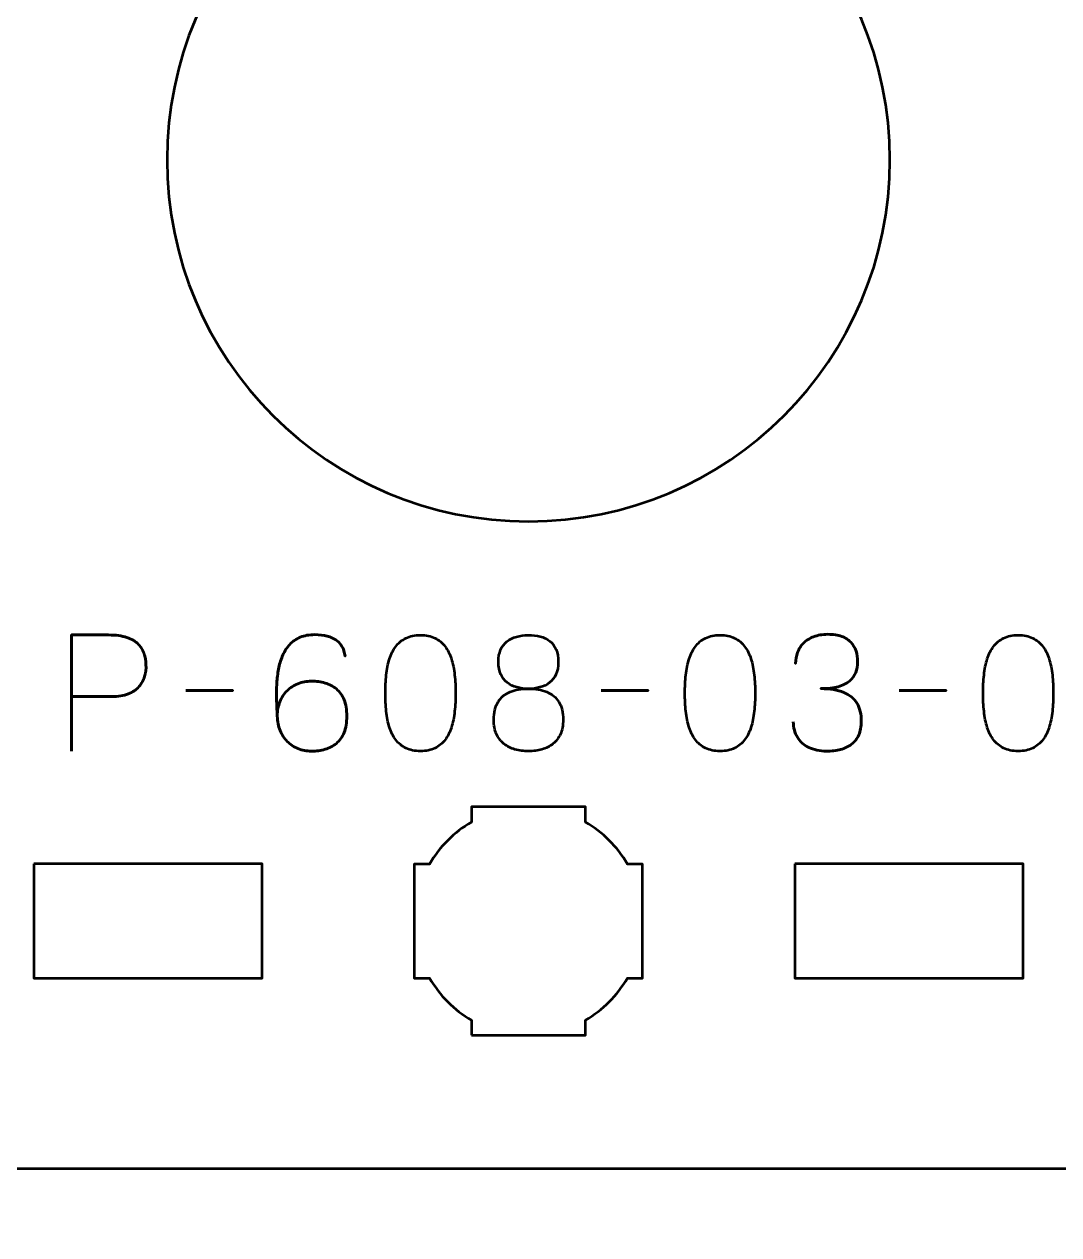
# Model space of a CAD drawing. Header units: centimetres. Extents: x -21 to 0, y -29.7 to 0.
# Drawn here: x -18.825 to -16.106, y -22.774 to -19.593 of the extents above; entities that cross this region are included whole.
import ezdxf

# ---------------------------------------------------------------- set-up
doc = ezdxf.new("R2010")
doc.units = ezdxf.units.CM
doc.header["$MEASUREMENT"] = 0
doc.layers.add('Layer 1', color=7, linetype='Continuous')

msp = doc.modelspace()

# ---------------------------------------------------------------- linework, layer by layer
at = {"layer": 'Layer 1', "color": 1, "lineweight": 53}
msp.add_open_spline([(-21.00003, -29.19995), (-21.00003, -29.19995), (-21.00003, -1.69992), (-21.00003, -1.69992), (-21.00003, -1.69992), (-21.00003, -1.61709), (-20.93286, -1.54992), (-20.85003, -1.54992), (-20.85003, -1.54992), (-20.7672, -1.54992), (-20.70003, -1.48275), (-20.70003, -1.39992), (-20.70003, -1.39992), (-20.70003, -1.31709), (-20.7672, -1.24992), (-20.85003, -1.24992), (-20.85003, -1.24992), (-20.93286, -1.24992), (-21.00003, -1.18275), (-21.00003, -1.09992), (-21.00003, -1.09992), (-21.00003, -1.09992), (-21.00003, -0.49992), (-21.00003, -0.49992), (-21.00003, -0.49992), (-21.00003, -0.22295), (-20.77694, 0.00004), (-20.49994, 0.00004), (-20.49994, 0.00004), (-20.49994, 0.00004), (-0.50008, 0.00004), (-0.50008, 0.00004), (-0.50008, 0.00004), (-0.22294, 0.00004), (0.00002, -0.22295), (0.00002, -0.49992), (0.00002, -0.49992), (0.00002, -0.49992), (0.00002, -29.19995), (0.00002, -29.19995), (0.00002, -29.19995), (0.00002, -29.47695), (-0.22294, -29.70004), (-0.50008, -29.70004), (-0.50008, -29.70004), (-0.50008, -29.70004), (-20.49994, -29.70004), (-20.49994, -29.70004), (-20.49994, -29.70004), (-20.77694, -29.70004), (-21.00003, -29.47695), (-21.00003, -29.19995)], degree=3, knots=[0, 0, 0, 0, 0.0769231, 0.0769231, 0.0769231, 0.0769231, 0.1538462, 0.1538462, 0.1538462, 0.1538462, 0.2307692, 0.2307692, 0.2307692, 0.2307692, 0.3076923, 0.3076923, 0.3076923, 0.3076923, 0.3846154, 0.3846154, 0.3846154, 0.3846154, 0.4615385, 0.4615385, 0.4615385, 0.4615385, 0.5384615, 0.5384615, 0.5384615, 0.5384615, 0.6153846, 0.6153846, 0.6153846, 0.6153846, 0.6923077, 0.6923077, 0.6923077, 0.6923077, 0.7692308, 0.7692308, 0.7692308, 0.7692308, 0.8461538, 0.8461538, 0.8461538, 0.8461538, 0.9230769, 0.9230769, 0.9230769, 0.9230769, 1, 1, 1, 1], dxfattribs=at)
at = {"layer": 'Layer 1', "color": 3, "lineweight": 53}
msp.add_open_spline([(-19.64993, -17.29997), (-19.64993, -17.29997), (-15.35006, -17.29997), (-15.35006, -17.29997), (-15.35006, -17.29997), (-15.07292, -17.29997), (-14.84996, -17.52306), (-14.84996, -17.80006), (-14.84996, -17.80006), (-14.84996, -17.80006), (-14.84996, -22.09993), (-14.84996, -22.09993), (-14.84996, -22.09993), (-14.84996, -22.37707), (-15.07292, -22.60003), (-15.35006, -22.60003), (-15.35006, -22.60003), (-15.35006, -22.60003), (-19.64993, -22.60003), (-19.64993, -22.60003), (-19.64993, -22.60003), (-19.92693, -22.60003), (-20.15002, -22.37707), (-20.15002, -22.09993), (-20.15002, -22.09993), (-20.15002, -22.09993), (-20.15002, -17.80006), (-20.15002, -17.80006), (-20.15002, -17.80006), (-20.15002, -17.52306), (-19.92693, -17.29997), (-19.64993, -17.29997)], degree=3, knots=[0, 0, 0, 0, 0.125, 0.125, 0.125, 0.125, 0.25, 0.25, 0.25, 0.25, 0.375, 0.375, 0.375, 0.375, 0.5, 0.5, 0.5, 0.5, 0.625, 0.625, 0.625, 0.625, 0.75, 0.75, 0.75, 0.75, 0.875, 0.875, 0.875, 0.875, 1, 1, 1, 1], dxfattribs=at)
at = {"layer": 'Layer 1', "color": 250, "lineweight": 53}
msp.add_open_spline([(-17.49999, -19), (-16.9754, -19), (-16.54999, -19.42541), (-16.54999, -19.95), (-16.54999, -19.95), (-16.54999, -20.47459), (-16.9754, -20.9), (-17.49999, -20.9), (-17.49999, -20.9), (-18.02458, -20.9), (-18.44999, -20.47459), (-18.44999, -19.95), (-18.44999, -19.95), (-18.44999, -19.42541), (-18.02458, -19), (-17.49999, -19)], degree=3, knots=[0, 0, 0, 0, 0.25, 0.25, 0.25, 0.25, 0.5, 0.5, 0.5, 0.5, 0.75, 0.75, 0.75, 0.75, 1, 1, 1, 1], dxfattribs=at)
at = {"layer": 'Layer 1', "color": 5, "lineweight": 53}
for points, knots in [([(-18.7008, -21.50342), (-18.7008, -21.50342), (-18.7008, -21.1982), (-18.7008, -21.1982), (-18.7008, -21.1982), (-18.7008, -21.1982), (-18.60343, -21.1982), (-18.60343, -21.1982), (-18.60343, -21.1982), (-18.58396, -21.19827), (-18.56795, -21.20046), (-18.55532, -21.20469), (-18.55532, -21.20469), (-18.54276, -21.20885), (-18.53288, -21.21464), (-18.52575, -21.22198), (-18.52575, -21.22198), (-18.51863, -21.22924), (-18.51355, -21.23757), (-18.51044, -21.24695), (-18.51044, -21.24695), (-18.50741, -21.25634), (-18.50565, -21.26614), (-18.50522, -21.27652), (-18.50522, -21.27652), (-18.50473, -21.28689), (-18.50593, -21.29705), (-18.50875, -21.30692), (-18.50875, -21.30692), (-18.51164, -21.3168), (-18.51651, -21.32576), (-18.5235, -21.33381), (-18.5235, -21.33381), (-18.53041, -21.34185), (-18.53979, -21.34827), (-18.55158, -21.353), (-18.55158, -21.353), (-18.56336, -21.35779), (-18.57796, -21.36019), (-18.59539, -21.36033), (-18.59539, -21.36033), (-18.59539, -21.36033), (-18.7008, -21.36033), (-18.7008, -21.36033), (-18.7008, -21.36033), (-18.7008, -21.36033), (-18.59539, -21.36033), (-18.59539, -21.36033), (-18.59539, -21.36033), (-18.57832, -21.36019), (-18.56385, -21.35779), (-18.55214, -21.353), (-18.55214, -21.353), (-18.54036, -21.34827), (-18.53097, -21.34185), (-18.52392, -21.33381), (-18.52392, -21.33381), (-18.51693, -21.32576), (-18.51192, -21.3168), (-18.50896, -21.30692), (-18.50896, -21.30692), (-18.506, -21.29705), (-18.50473, -21.28689), (-18.50522, -21.27652), (-18.50522, -21.27652), (-18.50565, -21.26614), (-18.50741, -21.25634), (-18.51058, -21.24695), (-18.51058, -21.24695), (-18.51369, -21.23757), (-18.51891, -21.22924), (-18.52604, -21.22198), (-18.52604, -21.22198), (-18.53323, -21.21464), (-18.54311, -21.20885), (-18.55567, -21.20469), (-18.55567, -21.20469), (-18.5683, -21.20046), (-18.58417, -21.19827), (-18.60343, -21.1982), (-18.60343, -21.1982), (-18.60343, -21.1982), (-18.7008, -21.1982), (-18.7008, -21.1982), (-18.7008, -21.1982), (-18.7008, -21.1982), (-18.7008, -21.50342), (-18.7008, -21.50342)], [0, 0, 0, 0, 0.0454545, 0.0454545, 0.0454545, 0.0454545, 0.0909091, 0.0909091, 0.0909091, 0.0909091, 0.1363636, 0.1363636, 0.1363636, 0.1363636, 0.1818182, 0.1818182, 0.1818182, 0.1818182, 0.2272727, 0.2272727, 0.2272727, 0.2272727, 0.2727273, 0.2727273, 0.2727273, 0.2727273, 0.3181818, 0.3181818, 0.3181818, 0.3181818, 0.3636364, 0.3636364, 0.3636364, 0.3636364, 0.4090909, 0.4090909, 0.4090909, 0.4090909, 0.4545455, 0.4545455, 0.4545455, 0.4545455, 0.5, 0.5, 0.5, 0.5, 0.5454545, 0.5454545, 0.5454545, 0.5454545, 0.5909091, 0.5909091, 0.5909091, 0.5909091, 0.6363636, 0.6363636, 0.6363636, 0.6363636, 0.6818182, 0.6818182, 0.6818182, 0.6818182, 0.7272727, 0.7272727, 0.7272727, 0.7272727, 0.7727273, 0.7727273, 0.7727273, 0.7727273, 0.8181818, 0.8181818, 0.8181818, 0.8181818, 0.8636364, 0.8636364, 0.8636364, 0.8636364, 0.9090909, 0.9090909, 0.9090909, 0.9090909, 0.9545455, 0.9545455, 0.9545455, 0.9545455, 1, 1, 1, 1]), ([(-18.16021, -21.41156), (-18.16014, -21.39773), (-18.15789, -21.38524), (-18.15337, -21.37395), (-18.15337, -21.37395), (-18.14893, -21.36273), (-18.14265, -21.35307), (-18.13453, -21.34495), (-18.13453, -21.34495), (-18.12649, -21.33691), (-18.11696, -21.3307), (-18.1061, -21.32633), (-18.1061, -21.32633), (-18.09523, -21.32195), (-18.08331, -21.31977), (-18.07047, -21.31969), (-18.07047, -21.31969), (-18.05756, -21.31962), (-18.04549, -21.32125), (-18.03427, -21.32449), (-18.03427, -21.32449), (-18.02305, -21.32767), (-18.01325, -21.33289), (-18.00471, -21.34009), (-18.00471, -21.34009), (-17.99617, -21.34721), (-17.98947, -21.35667), (-17.98467, -21.36845), (-17.98467, -21.36845), (-17.97988, -21.38023), (-17.97741, -21.39455), (-17.97734, -21.41156), (-17.97734, -21.41156), (-17.97741, -21.42856), (-17.97988, -21.44288), (-17.98467, -21.45467), (-17.98467, -21.45467), (-17.98947, -21.46645), (-17.99617, -21.4759), (-18.00471, -21.48303), (-18.00471, -21.48303), (-18.01325, -21.49023), (-18.02305, -21.49545), (-18.03427, -21.49862), (-18.03427, -21.49862), (-18.04549, -21.50187), (-18.05756, -21.50349), (-18.07047, -21.50342), (-18.07047, -21.50342), (-18.08331, -21.50335), (-18.09509, -21.50116), (-18.10589, -21.49679), (-18.10589, -21.49679), (-18.11661, -21.49241), (-18.12592, -21.4862), (-18.1339, -21.47809), (-18.1339, -21.47809), (-18.14187, -21.47005), (-18.14815, -21.46038), (-18.15266, -21.44909), (-18.15266, -21.44909), (-18.15725, -21.43787), (-18.15972, -21.42539), (-18.16021, -21.41156), (-18.16021, -21.41156), (-18.1605, -21.40457), (-18.16085, -21.39625), (-18.16134, -21.38658), (-18.16134, -21.38658), (-18.16184, -21.37684), (-18.16212, -21.36626), (-18.16219, -21.3549), (-18.16219, -21.3549), (-18.16226, -21.34347), (-18.16191, -21.33169), (-18.16099, -21.31962), (-18.16099, -21.31962), (-18.16014, -21.30749), (-18.15845, -21.29556), (-18.15598, -21.28378), (-18.15598, -21.28378), (-18.15351, -21.27207), (-18.14998, -21.26099), (-18.14533, -21.25062), (-18.14533, -21.25062), (-18.14067, -21.24025), (-18.13467, -21.23108), (-18.12726, -21.2231), (-18.12726, -21.2231), (-18.11979, -21.21513), (-18.11068, -21.20885), (-18.09989, -21.20427), (-18.09989, -21.20427), (-18.08909, -21.19975), (-18.07632, -21.19742), (-18.06158, -21.19735), (-18.06158, -21.19735), (-18.04874, -21.19742), (-18.03787, -21.19869), (-18.02884, -21.20116), (-18.02884, -21.20116), (-18.01981, -21.20363), (-18.0124, -21.20695), (-18.00647, -21.21104), (-18.00647, -21.21104), (-18.00062, -21.2152), (-17.99596, -21.21972), (-17.99258, -21.22473), (-17.99258, -21.22473), (-17.98919, -21.22967), (-17.98665, -21.23468), (-17.9851, -21.23969), (-17.9851, -21.23969), (-17.98347, -21.24469), (-17.98242, -21.24935), (-17.98199, -21.25366), (-17.98199, -21.25366), (-17.98242, -21.24935), (-17.98347, -21.24469), (-17.9851, -21.23969), (-17.9851, -21.23969), (-17.98665, -21.23468), (-17.98919, -21.22967), (-17.99258, -21.22473), (-17.99258, -21.22473), (-17.99596, -21.21972), (-18.00062, -21.2152), (-18.00647, -21.21104), (-18.00647, -21.21104), (-18.0124, -21.20695), (-18.01981, -21.20363), (-18.02884, -21.20116), (-18.02884, -21.20116), (-18.03787, -21.19869), (-18.04874, -21.19742), (-18.06158, -21.19735), (-18.06158, -21.19735), (-18.07632, -21.19742), (-18.08909, -21.19975), (-18.09989, -21.20427), (-18.09989, -21.20427), (-18.11068, -21.20885), (-18.11979, -21.21513), (-18.12726, -21.2231), (-18.12726, -21.2231), (-18.13467, -21.23108), (-18.14067, -21.24025), (-18.14533, -21.25062), (-18.14533, -21.25062), (-18.14998, -21.26099), (-18.15351, -21.27207), (-18.15598, -21.28378), (-18.15598, -21.28378), (-18.15845, -21.29556), (-18.16014, -21.30749), (-18.16099, -21.31962), (-18.16099, -21.31962), (-18.16191, -21.33169), (-18.16226, -21.34347), (-18.16219, -21.3549), (-18.16219, -21.3549), (-18.16212, -21.36626), (-18.16184, -21.37684), (-18.16134, -21.38658), (-18.16134, -21.38658), (-18.16085, -21.39625), (-18.1605, -21.40457), (-18.16021, -21.41156), (-18.16021, -21.41156), (-18.15972, -21.42539), (-18.15725, -21.43787), (-18.15266, -21.44909), (-18.15266, -21.44909), (-18.14815, -21.46038), (-18.14187, -21.47005), (-18.1339, -21.47809), (-18.1339, -21.47809), (-18.12592, -21.4862), (-18.11661, -21.49241), (-18.10589, -21.49679), (-18.10589, -21.49679), (-18.09509, -21.50116), (-18.08331, -21.50335), (-18.07047, -21.50342), (-18.07047, -21.50342), (-18.05756, -21.50349), (-18.04549, -21.50187), (-18.03427, -21.49862), (-18.03427, -21.49862), (-18.02305, -21.49545), (-18.01325, -21.49023), (-18.00471, -21.48303), (-18.00471, -21.48303), (-17.99617, -21.4759), (-17.98947, -21.46645), (-17.98467, -21.45467), (-17.98467, -21.45467), (-17.97988, -21.44288), (-17.97741, -21.42856), (-17.97734, -21.41156), (-17.97734, -21.41156), (-17.97741, -21.39455), (-17.97988, -21.38023), (-17.98467, -21.36845), (-17.98467, -21.36845), (-17.98947, -21.35667), (-17.99617, -21.34721), (-18.00471, -21.34009), (-18.00471, -21.34009), (-18.01325, -21.33289), (-18.02305, -21.32767), (-18.03427, -21.32449), (-18.03427, -21.32449), (-18.04549, -21.32125), (-18.05756, -21.31962), (-18.07047, -21.31969), (-18.07047, -21.31969), (-18.08331, -21.31977), (-18.09523, -21.32195), (-18.1061, -21.32633), (-18.1061, -21.32633), (-18.11696, -21.3307), (-18.12649, -21.33691), (-18.13453, -21.34495), (-18.13453, -21.34495), (-18.14265, -21.35307), (-18.14893, -21.36273), (-18.15337, -21.37395), (-18.15337, -21.37395), (-18.15789, -21.38524), (-18.16014, -21.39773), (-18.16021, -21.41156)], [0, 0, 0, 0, 0.0172414, 0.0172414, 0.0172414, 0.0172414, 0.0344828, 0.0344828, 0.0344828, 0.0344828, 0.0517241, 0.0517241, 0.0517241, 0.0517241, 0.0689655, 0.0689655, 0.0689655, 0.0689655, 0.0862069, 0.0862069, 0.0862069, 0.0862069, 0.1034483, 0.1034483, 0.1034483, 0.1034483, 0.1206897, 0.1206897, 0.1206897, 0.1206897, 0.137931, 0.137931, 0.137931, 0.137931, 0.1551724, 0.1551724, 0.1551724, 0.1551724, 0.1724138, 0.1724138, 0.1724138, 0.1724138, 0.1896552, 0.1896552, 0.1896552, 0.1896552, 0.2068966, 0.2068966, 0.2068966, 0.2068966, 0.2241379, 0.2241379, 0.2241379, 0.2241379, 0.2413793, 0.2413793, 0.2413793, 0.2413793, 0.2586207, 0.2586207, 0.2586207, 0.2586207, 0.2758621, 0.2758621, 0.2758621, 0.2758621, 0.2931034, 0.2931034, 0.2931034, 0.2931034, 0.3103448, 0.3103448, 0.3103448, 0.3103448, 0.3275862, 0.3275862, 0.3275862, 0.3275862, 0.3448276, 0.3448276, 0.3448276, 0.3448276, 0.362069, 0.362069, 0.362069, 0.362069, 0.3793103, 0.3793103, 0.3793103, 0.3793103, 0.3965517, 0.3965517, 0.3965517, 0.3965517, 0.4137931, 0.4137931, 0.4137931, 0.4137931, 0.4310345, 0.4310345, 0.4310345, 0.4310345, 0.4482759, 0.4482759, 0.4482759, 0.4482759, 0.4655172, 0.4655172, 0.4655172, 0.4655172, 0.4827586, 0.4827586, 0.4827586, 0.4827586, 0.5, 0.5, 0.5, 0.5, 0.5172414, 0.5172414, 0.5172414, 0.5172414, 0.5344828, 0.5344828, 0.5344828, 0.5344828, 0.5517241, 0.5517241, 0.5517241, 0.5517241, 0.5689655, 0.5689655, 0.5689655, 0.5689655, 0.5862069, 0.5862069, 0.5862069, 0.5862069, 0.6034483, 0.6034483, 0.6034483, 0.6034483, 0.6206897, 0.6206897, 0.6206897, 0.6206897, 0.637931, 0.637931, 0.637931, 0.637931, 0.6551724, 0.6551724, 0.6551724, 0.6551724, 0.6724138, 0.6724138, 0.6724138, 0.6724138, 0.6896552, 0.6896552, 0.6896552, 0.6896552, 0.7068966, 0.7068966, 0.7068966, 0.7068966, 0.7241379, 0.7241379, 0.7241379, 0.7241379, 0.7413793, 0.7413793, 0.7413793, 0.7413793, 0.7586207, 0.7586207, 0.7586207, 0.7586207, 0.7758621, 0.7758621, 0.7758621, 0.7758621, 0.7931034, 0.7931034, 0.7931034, 0.7931034, 0.8103448, 0.8103448, 0.8103448, 0.8103448, 0.8275862, 0.8275862, 0.8275862, 0.8275862, 0.8448276, 0.8448276, 0.8448276, 0.8448276, 0.862069, 0.862069, 0.862069, 0.862069, 0.8793103, 0.8793103, 0.8793103, 0.8793103, 0.8965517, 0.8965517, 0.8965517, 0.8965517, 0.9137931, 0.9137931, 0.9137931, 0.9137931, 0.9310345, 0.9310345, 0.9310345, 0.9310345, 0.9482759, 0.9482759, 0.9482759, 0.9482759, 0.9655172, 0.9655172, 0.9655172, 0.9655172, 0.9827586, 0.9827586, 0.9827586, 0.9827586, 1, 1, 1, 1]), ([(-17.78387, -21.50342), (-17.76906, -21.50335), (-17.75629, -21.50074), (-17.74563, -21.49566), (-17.74563, -21.49566), (-17.73505, -21.49058), (-17.72623, -21.48331), (-17.71918, -21.47407), (-17.71918, -21.47407), (-17.71219, -21.46476), (-17.70669, -21.45375), (-17.7026, -21.44105), (-17.7026, -21.44105), (-17.69857, -21.42835), (-17.69568, -21.41445), (-17.69406, -21.39921), (-17.69406, -21.39921), (-17.69236, -21.38397), (-17.69152, -21.36795), (-17.69159, -21.35102), (-17.69159, -21.35102), (-17.69152, -21.33416), (-17.69236, -21.31814), (-17.69406, -21.30297), (-17.69406, -21.30297), (-17.69568, -21.2878), (-17.69857, -21.27383), (-17.7026, -21.26113), (-17.7026, -21.26113), (-17.70669, -21.2485), (-17.71219, -21.2375), (-17.71918, -21.22811), (-17.71918, -21.22811), (-17.72623, -21.2188), (-17.73505, -21.21153), (-17.74563, -21.20645), (-17.74563, -21.20645), (-17.75629, -21.2013), (-17.76906, -21.19869), (-17.78387, -21.19862), (-17.78387, -21.19862), (-17.79869, -21.19869), (-17.81146, -21.2013), (-17.82212, -21.20645), (-17.82212, -21.20645), (-17.8327, -21.21153), (-17.84152, -21.2188), (-17.84857, -21.22811), (-17.84857, -21.22811), (-17.85556, -21.2375), (-17.86106, -21.2485), (-17.86515, -21.26113), (-17.86515, -21.26113), (-17.86918, -21.27383), (-17.87207, -21.2878), (-17.87369, -21.30297), (-17.87369, -21.30297), (-17.87538, -21.31814), (-17.87623, -21.33416), (-17.87616, -21.35102), (-17.87616, -21.35102), (-17.87623, -21.36795), (-17.87538, -21.38397), (-17.87369, -21.39921), (-17.87369, -21.39921), (-17.87207, -21.41445), (-17.86918, -21.42835), (-17.86515, -21.44105), (-17.86515, -21.44105), (-17.86106, -21.45375), (-17.85556, -21.46476), (-17.84857, -21.47407), (-17.84857, -21.47407), (-17.84152, -21.48331), (-17.8327, -21.49058), (-17.82212, -21.49566), (-17.82212, -21.49566), (-17.81146, -21.50074), (-17.79869, -21.50335), (-17.78387, -21.50342)], [0, 0, 0, 0, 0.05, 0.05, 0.05, 0.05, 0.1, 0.1, 0.1, 0.1, 0.15, 0.15, 0.15, 0.15, 0.2, 0.2, 0.2, 0.2, 0.25, 0.25, 0.25, 0.25, 0.3, 0.3, 0.3, 0.3, 0.35, 0.35, 0.35, 0.35, 0.4, 0.4, 0.4, 0.4, 0.45, 0.45, 0.45, 0.45, 0.5, 0.5, 0.5, 0.5, 0.55, 0.55, 0.55, 0.55, 0.6, 0.6, 0.6, 0.6, 0.65, 0.65, 0.65, 0.65, 0.7, 0.7, 0.7, 0.7, 0.75, 0.75, 0.75, 0.75, 0.8, 0.8, 0.8, 0.8, 0.85, 0.85, 0.85, 0.85, 0.9, 0.9, 0.9, 0.9, 0.95, 0.95, 0.95, 0.95, 1, 1, 1, 1]), ([(-17.78387, -21.50342), (-17.76906, -21.50335), (-17.75629, -21.50074), (-17.74563, -21.49566), (-17.74563, -21.49566), (-17.73505, -21.49058), (-17.72623, -21.48331), (-17.71918, -21.47407), (-17.71918, -21.47407), (-17.71219, -21.46476), (-17.70669, -21.45375), (-17.7026, -21.44105), (-17.7026, -21.44105), (-17.69857, -21.42835), (-17.69568, -21.41445), (-17.69406, -21.39921), (-17.69406, -21.39921), (-17.69236, -21.38397), (-17.69152, -21.36795), (-17.69159, -21.35102), (-17.69159, -21.35102), (-17.69152, -21.33416), (-17.69236, -21.31814), (-17.69406, -21.30297), (-17.69406, -21.30297), (-17.69568, -21.2878), (-17.69857, -21.27383), (-17.7026, -21.26113), (-17.7026, -21.26113), (-17.70669, -21.2485), (-17.71219, -21.2375), (-17.71918, -21.22811), (-17.71918, -21.22811), (-17.72623, -21.2188), (-17.73505, -21.21153), (-17.74563, -21.20645), (-17.74563, -21.20645), (-17.75629, -21.2013), (-17.76906, -21.19869), (-17.78387, -21.19862), (-17.78387, -21.19862), (-17.79869, -21.19869), (-17.81146, -21.2013), (-17.82212, -21.20645), (-17.82212, -21.20645), (-17.8327, -21.21153), (-17.84152, -21.2188), (-17.84857, -21.22811), (-17.84857, -21.22811), (-17.85556, -21.2375), (-17.86106, -21.2485), (-17.86515, -21.26113), (-17.86515, -21.26113), (-17.86918, -21.27383), (-17.87207, -21.2878), (-17.87369, -21.30297), (-17.87369, -21.30297), (-17.87538, -21.31814), (-17.87623, -21.33416), (-17.87616, -21.35102), (-17.87616, -21.35102), (-17.87623, -21.36795), (-17.87538, -21.38397), (-17.87369, -21.39921), (-17.87369, -21.39921), (-17.87207, -21.41445), (-17.86918, -21.42835), (-17.86515, -21.44105), (-17.86515, -21.44105), (-17.86106, -21.45375), (-17.85556, -21.46476), (-17.84857, -21.47407), (-17.84857, -21.47407), (-17.84152, -21.48331), (-17.8327, -21.49058), (-17.82212, -21.49566), (-17.82212, -21.49566), (-17.81146, -21.50074), (-17.79869, -21.50335), (-17.78387, -21.50342)], [0, 0, 0, 0, 0.05, 0.05, 0.05, 0.05, 0.1, 0.1, 0.1, 0.1, 0.15, 0.15, 0.15, 0.15, 0.2, 0.2, 0.2, 0.2, 0.25, 0.25, 0.25, 0.25, 0.3, 0.3, 0.3, 0.3, 0.35, 0.35, 0.35, 0.35, 0.4, 0.4, 0.4, 0.4, 0.45, 0.45, 0.45, 0.45, 0.5, 0.5, 0.5, 0.5, 0.55, 0.55, 0.55, 0.55, 0.6, 0.6, 0.6, 0.6, 0.65, 0.65, 0.65, 0.65, 0.7, 0.7, 0.7, 0.7, 0.75, 0.75, 0.75, 0.75, 0.8, 0.8, 0.8, 0.8, 0.85, 0.85, 0.85, 0.85, 0.9, 0.9, 0.9, 0.9, 0.95, 0.95, 0.95, 0.95, 1, 1, 1, 1]), ([(-17.50024, -21.33959), (-17.48938, -21.33959), (-17.47922, -21.33832), (-17.46969, -21.33578), (-17.46969, -21.33578), (-17.46024, -21.33317), (-17.45191, -21.32908), (-17.44465, -21.3235), (-17.44465, -21.3235), (-17.43745, -21.31793), (-17.43181, -21.31066), (-17.42771, -21.3017), (-17.42771, -21.3017), (-17.42362, -21.29281), (-17.42158, -21.28202), (-17.42151, -21.26932), (-17.42151, -21.26932), (-17.42158, -21.25662), (-17.42355, -21.24575), (-17.42743, -21.23672), (-17.42743, -21.23672), (-17.43131, -21.22769), (-17.43682, -21.22028), (-17.44387, -21.21457), (-17.44387, -21.21457), (-17.45093, -21.20892), (-17.45925, -21.20476), (-17.46885, -21.20215), (-17.46885, -21.20215), (-17.47837, -21.19954), (-17.48889, -21.19841), (-17.50024, -21.19862), (-17.50024, -21.19862), (-17.5116, -21.19876), (-17.52212, -21.20025), (-17.53164, -21.20286), (-17.53164, -21.20286), (-17.54124, -21.20554), (-17.54956, -21.20963), (-17.55662, -21.2152), (-17.55662, -21.2152), (-17.56367, -21.22078), (-17.56918, -21.22804), (-17.57306, -21.23693), (-17.57306, -21.23693), (-17.57694, -21.24589), (-17.57891, -21.25662), (-17.57898, -21.26932), (-17.57898, -21.26932), (-17.57891, -21.28202), (-17.57687, -21.29281), (-17.57277, -21.3017), (-17.57277, -21.3017), (-17.56868, -21.31066), (-17.56304, -21.31793), (-17.55577, -21.3235), (-17.55577, -21.3235), (-17.54857, -21.32908), (-17.54025, -21.33317), (-17.53079, -21.33578), (-17.53079, -21.33578), (-17.52127, -21.33832), (-17.51111, -21.33959), (-17.50024, -21.33959)], [0, 0, 0, 0, 0.0625, 0.0625, 0.0625, 0.0625, 0.125, 0.125, 0.125, 0.125, 0.1875, 0.1875, 0.1875, 0.1875, 0.25, 0.25, 0.25, 0.25, 0.3125, 0.3125, 0.3125, 0.3125, 0.375, 0.375, 0.375, 0.375, 0.4375, 0.4375, 0.4375, 0.4375, 0.5, 0.5, 0.5, 0.5, 0.5625, 0.5625, 0.5625, 0.5625, 0.625, 0.625, 0.625, 0.625, 0.6875, 0.6875, 0.6875, 0.6875, 0.75, 0.75, 0.75, 0.75, 0.8125, 0.8125, 0.8125, 0.8125, 0.875, 0.875, 0.875, 0.875, 0.9375, 0.9375, 0.9375, 0.9375, 1, 1, 1, 1]), ([(-17.50024, -21.33959), (-17.48938, -21.33959), (-17.47922, -21.33832), (-17.46969, -21.33578), (-17.46969, -21.33578), (-17.46024, -21.33317), (-17.45191, -21.32908), (-17.44465, -21.3235), (-17.44465, -21.3235), (-17.43745, -21.31793), (-17.43181, -21.31066), (-17.42771, -21.3017), (-17.42771, -21.3017), (-17.42362, -21.29281), (-17.42158, -21.28202), (-17.42151, -21.26932), (-17.42151, -21.26932), (-17.42158, -21.25662), (-17.42355, -21.24575), (-17.42743, -21.23672), (-17.42743, -21.23672), (-17.43131, -21.22769), (-17.43682, -21.22028), (-17.44387, -21.21457), (-17.44387, -21.21457), (-17.45093, -21.20892), (-17.45925, -21.20476), (-17.46885, -21.20215), (-17.46885, -21.20215), (-17.47837, -21.19954), (-17.48889, -21.19841), (-17.50024, -21.19862), (-17.50024, -21.19862), (-17.5116, -21.19876), (-17.52212, -21.20025), (-17.53164, -21.20286), (-17.53164, -21.20286), (-17.54124, -21.20554), (-17.54956, -21.20963), (-17.55662, -21.2152), (-17.55662, -21.2152), (-17.56367, -21.22078), (-17.56918, -21.22804), (-17.57306, -21.23693), (-17.57306, -21.23693), (-17.57694, -21.24589), (-17.57891, -21.25662), (-17.57898, -21.26932), (-17.57898, -21.26932), (-17.57891, -21.28202), (-17.57687, -21.29281), (-17.57277, -21.3017), (-17.57277, -21.3017), (-17.56868, -21.31066), (-17.56304, -21.31793), (-17.55577, -21.3235), (-17.55577, -21.3235), (-17.54857, -21.32908), (-17.54025, -21.33317), (-17.53079, -21.33578), (-17.53079, -21.33578), (-17.52127, -21.33832), (-17.51111, -21.33959), (-17.50024, -21.33959)], [0, 0, 0, 0, 0.0625, 0.0625, 0.0625, 0.0625, 0.125, 0.125, 0.125, 0.125, 0.1875, 0.1875, 0.1875, 0.1875, 0.25, 0.25, 0.25, 0.25, 0.3125, 0.3125, 0.3125, 0.3125, 0.375, 0.375, 0.375, 0.375, 0.4375, 0.4375, 0.4375, 0.4375, 0.5, 0.5, 0.5, 0.5, 0.5625, 0.5625, 0.5625, 0.5625, 0.625, 0.625, 0.625, 0.625, 0.6875, 0.6875, 0.6875, 0.6875, 0.75, 0.75, 0.75, 0.75, 0.8125, 0.8125, 0.8125, 0.8125, 0.875, 0.875, 0.875, 0.875, 0.9375, 0.9375, 0.9375, 0.9375, 1, 1, 1, 1]), ([(-16.99648, -21.50342), (-16.98167, -21.50335), (-16.9689, -21.50074), (-16.95824, -21.49566), (-16.95824, -21.49566), (-16.94766, -21.49058), (-16.93884, -21.48331), (-16.93179, -21.47407), (-16.93179, -21.47407), (-16.9248, -21.46476), (-16.9193, -21.45375), (-16.91521, -21.44105), (-16.91521, -21.44105), (-16.91118, -21.42835), (-16.90829, -21.41445), (-16.90667, -21.39921), (-16.90667, -21.39921), (-16.90497, -21.38397), (-16.90413, -21.36795), (-16.9042, -21.35102), (-16.9042, -21.35102), (-16.90413, -21.33416), (-16.90497, -21.31814), (-16.90667, -21.30297), (-16.90667, -21.30297), (-16.90829, -21.2878), (-16.91118, -21.27383), (-16.91521, -21.26113), (-16.91521, -21.26113), (-16.9193, -21.2485), (-16.9248, -21.2375), (-16.93179, -21.22811), (-16.93179, -21.22811), (-16.93884, -21.2188), (-16.94766, -21.21153), (-16.95824, -21.20645), (-16.95824, -21.20645), (-16.9689, -21.2013), (-16.98167, -21.19869), (-16.99648, -21.19862), (-16.99648, -21.19862), (-17.0113, -21.19869), (-17.02407, -21.2013), (-17.03473, -21.20645), (-17.03473, -21.20645), (-17.04531, -21.21153), (-17.05413, -21.2188), (-17.06118, -21.22811), (-17.06118, -21.22811), (-17.06817, -21.2375), (-17.07367, -21.2485), (-17.07776, -21.26113), (-17.07776, -21.26113), (-17.08179, -21.27383), (-17.08468, -21.2878), (-17.0863, -21.30297), (-17.0863, -21.30297), (-17.08799, -21.31814), (-17.08884, -21.33416), (-17.08877, -21.35102), (-17.08877, -21.35102), (-17.08884, -21.36795), (-17.08799, -21.38397), (-17.0863, -21.39921), (-17.0863, -21.39921), (-17.08468, -21.41445), (-17.08179, -21.42835), (-17.07776, -21.44105), (-17.07776, -21.44105), (-17.07367, -21.45375), (-17.06817, -21.46476), (-17.06118, -21.47407), (-17.06118, -21.47407), (-17.05413, -21.48331), (-17.04531, -21.49058), (-17.03473, -21.49566), (-17.03473, -21.49566), (-17.02407, -21.50074), (-17.0113, -21.50335), (-16.99648, -21.50342)], [0, 0, 0, 0, 0.05, 0.05, 0.05, 0.05, 0.1, 0.1, 0.1, 0.1, 0.15, 0.15, 0.15, 0.15, 0.2, 0.2, 0.2, 0.2, 0.25, 0.25, 0.25, 0.25, 0.3, 0.3, 0.3, 0.3, 0.35, 0.35, 0.35, 0.35, 0.4, 0.4, 0.4, 0.4, 0.45, 0.45, 0.45, 0.45, 0.5, 0.5, 0.5, 0.5, 0.55, 0.55, 0.55, 0.55, 0.6, 0.6, 0.6, 0.6, 0.65, 0.65, 0.65, 0.65, 0.7, 0.7, 0.7, 0.7, 0.75, 0.75, 0.75, 0.75, 0.8, 0.8, 0.8, 0.8, 0.85, 0.85, 0.85, 0.85, 0.9, 0.9, 0.9, 0.9, 0.95, 0.95, 0.95, 0.95, 1, 1, 1, 1]), ([(-16.99648, -21.50342), (-16.98167, -21.50335), (-16.9689, -21.50074), (-16.95824, -21.49566), (-16.95824, -21.49566), (-16.94766, -21.49058), (-16.93884, -21.48331), (-16.93179, -21.47407), (-16.93179, -21.47407), (-16.9248, -21.46476), (-16.9193, -21.45375), (-16.91521, -21.44105), (-16.91521, -21.44105), (-16.91118, -21.42835), (-16.90829, -21.41445), (-16.90667, -21.39921), (-16.90667, -21.39921), (-16.90497, -21.38397), (-16.90413, -21.36795), (-16.9042, -21.35102), (-16.9042, -21.35102), (-16.90413, -21.33416), (-16.90497, -21.31814), (-16.90667, -21.30297), (-16.90667, -21.30297), (-16.90829, -21.2878), (-16.91118, -21.27383), (-16.91521, -21.26113), (-16.91521, -21.26113), (-16.9193, -21.2485), (-16.9248, -21.2375), (-16.93179, -21.22811), (-16.93179, -21.22811), (-16.93884, -21.2188), (-16.94766, -21.21153), (-16.95824, -21.20645), (-16.95824, -21.20645), (-16.9689, -21.2013), (-16.98167, -21.19869), (-16.99648, -21.19862), (-16.99648, -21.19862), (-17.0113, -21.19869), (-17.02407, -21.2013), (-17.03473, -21.20645), (-17.03473, -21.20645), (-17.04531, -21.21153), (-17.05413, -21.2188), (-17.06118, -21.22811), (-17.06118, -21.22811), (-17.06817, -21.2375), (-17.07367, -21.2485), (-17.07776, -21.26113), (-17.07776, -21.26113), (-17.08179, -21.27383), (-17.08468, -21.2878), (-17.0863, -21.30297), (-17.0863, -21.30297), (-17.08799, -21.31814), (-17.08884, -21.33416), (-17.08877, -21.35102), (-17.08877, -21.35102), (-17.08884, -21.36795), (-17.08799, -21.38397), (-17.0863, -21.39921), (-17.0863, -21.39921), (-17.08468, -21.41445), (-17.08179, -21.42835), (-17.07776, -21.44105), (-17.07776, -21.44105), (-17.07367, -21.45375), (-17.06817, -21.46476), (-17.06118, -21.47407), (-17.06118, -21.47407), (-17.05413, -21.48331), (-17.04531, -21.49058), (-17.03473, -21.49566), (-17.03473, -21.49566), (-17.02407, -21.50074), (-17.0113, -21.50335), (-16.99648, -21.50342)], [0, 0, 0, 0, 0.05, 0.05, 0.05, 0.05, 0.1, 0.1, 0.1, 0.1, 0.15, 0.15, 0.15, 0.15, 0.2, 0.2, 0.2, 0.2, 0.25, 0.25, 0.25, 0.25, 0.3, 0.3, 0.3, 0.3, 0.35, 0.35, 0.35, 0.35, 0.4, 0.4, 0.4, 0.4, 0.45, 0.45, 0.45, 0.45, 0.5, 0.5, 0.5, 0.5, 0.55, 0.55, 0.55, 0.55, 0.6, 0.6, 0.6, 0.6, 0.65, 0.65, 0.65, 0.65, 0.7, 0.7, 0.7, 0.7, 0.75, 0.75, 0.75, 0.75, 0.8, 0.8, 0.8, 0.8, 0.85, 0.85, 0.85, 0.85, 0.9, 0.9, 0.9, 0.9, 0.95, 0.95, 0.95, 0.95, 1, 1, 1, 1]), ([(-16.80387, -21.4268), (-16.8038, -21.44204), (-16.80027, -21.4553), (-16.79329, -21.4668), (-16.79329, -21.4668), (-16.7863, -21.47823), (-16.77635, -21.48719), (-16.76337, -21.49361), (-16.76337, -21.49361), (-16.75039, -21.50003), (-16.7348, -21.50328), (-16.71666, -21.50342), (-16.71666, -21.50342), (-16.70305, -21.50342), (-16.6907, -21.50201), (-16.67948, -21.49905), (-16.67948, -21.49905), (-16.66833, -21.49608), (-16.65874, -21.4915), (-16.65062, -21.48522), (-16.65062, -21.48522), (-16.64251, -21.47894), (-16.6363, -21.47082), (-16.63186, -21.46095), (-16.63186, -21.46095), (-16.62748, -21.451), (-16.6253, -21.43907), (-16.62523, -21.4251), (-16.62523, -21.4251), (-16.62515, -21.40648), (-16.62896, -21.39074), (-16.63651, -21.37797), (-16.63651, -21.37797), (-16.64406, -21.3652), (-16.65578, -21.35561), (-16.67151, -21.34905), (-16.67151, -21.34905), (-16.68724, -21.34248), (-16.70742, -21.33917), (-16.7319, -21.33917), (-16.7319, -21.33917), (-16.71363, -21.33924), (-16.69832, -21.33755), (-16.68583, -21.33409), (-16.68583, -21.33409), (-16.67341, -21.33063), (-16.66347, -21.32576), (-16.65599, -21.31941), (-16.65599, -21.31941), (-16.64851, -21.31313), (-16.64308, -21.30565), (-16.63983, -21.29705), (-16.63983, -21.29705), (-16.63651, -21.28851), (-16.63489, -21.27913), (-16.63496, -21.2689), (-16.63496, -21.2689), (-16.63489, -21.25866), (-16.6363, -21.24921), (-16.63912, -21.24046), (-16.63912, -21.24046), (-16.64188, -21.23171), (-16.64639, -21.22402), (-16.65253, -21.21746), (-16.65253, -21.21746), (-16.65867, -21.2109), (-16.66678, -21.20575), (-16.67673, -21.20208), (-16.67673, -21.20208), (-16.68675, -21.19841), (-16.69896, -21.19658), (-16.71328, -21.19651), (-16.71328, -21.19651), (-16.72753, -21.19658), (-16.74002, -21.19869), (-16.7506, -21.20279), (-16.7506, -21.20279), (-16.76126, -21.20688), (-16.77, -21.21245), (-16.77706, -21.21958), (-16.77706, -21.21958), (-16.78404, -21.2267), (-16.78927, -21.23482), (-16.79272, -21.24399), (-16.79272, -21.24399), (-16.79625, -21.25316), (-16.79794, -21.2629), (-16.79794, -21.27313), (-16.79794, -21.27313), (-16.79794, -21.2629), (-16.79625, -21.25316), (-16.79272, -21.24399), (-16.79272, -21.24399), (-16.78927, -21.23482), (-16.78404, -21.2267), (-16.77706, -21.21958), (-16.77706, -21.21958), (-16.77, -21.21245), (-16.76126, -21.20688), (-16.7506, -21.20279), (-16.7506, -21.20279), (-16.74002, -21.19869), (-16.72753, -21.19658), (-16.71328, -21.19651), (-16.71328, -21.19651), (-16.69896, -21.19658), (-16.68675, -21.19841), (-16.67673, -21.20208), (-16.67673, -21.20208), (-16.66678, -21.20575), (-16.65867, -21.2109), (-16.65253, -21.21746), (-16.65253, -21.21746), (-16.64639, -21.22402), (-16.64188, -21.23171), (-16.63912, -21.24046), (-16.63912, -21.24046), (-16.6363, -21.24921), (-16.63489, -21.25866), (-16.63496, -21.2689), (-16.63496, -21.2689), (-16.63489, -21.27913), (-16.63651, -21.28851), (-16.63983, -21.29705), (-16.63983, -21.29705), (-16.64308, -21.30565), (-16.64851, -21.31313), (-16.65599, -21.31941), (-16.65599, -21.31941), (-16.66347, -21.32576), (-16.67341, -21.33063), (-16.68583, -21.33409), (-16.68583, -21.33409), (-16.69832, -21.33755), (-16.71363, -21.33924), (-16.7319, -21.33917), (-16.7319, -21.33917), (-16.70742, -21.33917), (-16.68724, -21.34248), (-16.67151, -21.34905), (-16.67151, -21.34905), (-16.65578, -21.35561), (-16.64406, -21.3652), (-16.63651, -21.37797), (-16.63651, -21.37797), (-16.62896, -21.39074), (-16.62515, -21.40648), (-16.62523, -21.4251), (-16.62523, -21.4251), (-16.6253, -21.43907), (-16.62748, -21.451), (-16.63186, -21.46095), (-16.63186, -21.46095), (-16.6363, -21.47082), (-16.64251, -21.47894), (-16.65062, -21.48522), (-16.65062, -21.48522), (-16.65874, -21.4915), (-16.66833, -21.49608), (-16.67948, -21.49905), (-16.67948, -21.49905), (-16.6907, -21.50201), (-16.70305, -21.50342), (-16.71666, -21.50342), (-16.71666, -21.50342), (-16.7348, -21.50328), (-16.75039, -21.50003), (-16.76337, -21.49361), (-16.76337, -21.49361), (-16.77635, -21.48719), (-16.7863, -21.47823), (-16.79329, -21.4668), (-16.79329, -21.4668), (-16.80027, -21.4553), (-16.8038, -21.44204), (-16.80387, -21.4268)], [0, 0, 0, 0, 0.0227273, 0.0227273, 0.0227273, 0.0227273, 0.0454545, 0.0454545, 0.0454545, 0.0454545, 0.0681818, 0.0681818, 0.0681818, 0.0681818, 0.0909091, 0.0909091, 0.0909091, 0.0909091, 0.1136364, 0.1136364, 0.1136364, 0.1136364, 0.1363636, 0.1363636, 0.1363636, 0.1363636, 0.1590909, 0.1590909, 0.1590909, 0.1590909, 0.1818182, 0.1818182, 0.1818182, 0.1818182, 0.2045455, 0.2045455, 0.2045455, 0.2045455, 0.2272727, 0.2272727, 0.2272727, 0.2272727, 0.25, 0.25, 0.25, 0.25, 0.2727273, 0.2727273, 0.2727273, 0.2727273, 0.2954545, 0.2954545, 0.2954545, 0.2954545, 0.3181818, 0.3181818, 0.3181818, 0.3181818, 0.3409091, 0.3409091, 0.3409091, 0.3409091, 0.3636364, 0.3636364, 0.3636364, 0.3636364, 0.3863636, 0.3863636, 0.3863636, 0.3863636, 0.4090909, 0.4090909, 0.4090909, 0.4090909, 0.4318182, 0.4318182, 0.4318182, 0.4318182, 0.4545455, 0.4545455, 0.4545455, 0.4545455, 0.4772727, 0.4772727, 0.4772727, 0.4772727, 0.5, 0.5, 0.5, 0.5, 0.5227273, 0.5227273, 0.5227273, 0.5227273, 0.5454545, 0.5454545, 0.5454545, 0.5454545, 0.5681818, 0.5681818, 0.5681818, 0.5681818, 0.5909091, 0.5909091, 0.5909091, 0.5909091, 0.6136364, 0.6136364, 0.6136364, 0.6136364, 0.6363636, 0.6363636, 0.6363636, 0.6363636, 0.6590909, 0.6590909, 0.6590909, 0.6590909, 0.6818182, 0.6818182, 0.6818182, 0.6818182, 0.7045455, 0.7045455, 0.7045455, 0.7045455, 0.7272727, 0.7272727, 0.7272727, 0.7272727, 0.75, 0.75, 0.75, 0.75, 0.7727273, 0.7727273, 0.7727273, 0.7727273, 0.7954545, 0.7954545, 0.7954545, 0.7954545, 0.8181818, 0.8181818, 0.8181818, 0.8181818, 0.8409091, 0.8409091, 0.8409091, 0.8409091, 0.8636364, 0.8636364, 0.8636364, 0.8636364, 0.8863636, 0.8863636, 0.8863636, 0.8863636, 0.9090909, 0.9090909, 0.9090909, 0.9090909, 0.9318182, 0.9318182, 0.9318182, 0.9318182, 0.9545455, 0.9545455, 0.9545455, 0.9545455, 0.9772727, 0.9772727, 0.9772727, 0.9772727, 1, 1, 1, 1]), ([(-16.2129, -21.50342), (-16.19809, -21.50335), (-16.18532, -21.50074), (-16.17466, -21.49566), (-16.17466, -21.49566), (-16.16408, -21.49058), (-16.15526, -21.48331), (-16.14821, -21.47407), (-16.14821, -21.47407), (-16.14122, -21.46476), (-16.13572, -21.45375), (-16.13163, -21.44105), (-16.13163, -21.44105), (-16.1276, -21.42835), (-16.12471, -21.41445), (-16.12309, -21.39921), (-16.12309, -21.39921), (-16.12139, -21.38397), (-16.12055, -21.36795), (-16.12062, -21.35102), (-16.12062, -21.35102), (-16.12055, -21.33416), (-16.12139, -21.31814), (-16.12309, -21.30297), (-16.12309, -21.30297), (-16.12471, -21.2878), (-16.1276, -21.27383), (-16.13163, -21.26113), (-16.13163, -21.26113), (-16.13572, -21.2485), (-16.14122, -21.2375), (-16.14821, -21.22811), (-16.14821, -21.22811), (-16.15526, -21.2188), (-16.16408, -21.21153), (-16.17466, -21.20645), (-16.17466, -21.20645), (-16.18532, -21.2013), (-16.19809, -21.19869), (-16.2129, -21.19862), (-16.2129, -21.19862), (-16.22772, -21.19869), (-16.24049, -21.2013), (-16.25115, -21.20645), (-16.25115, -21.20645), (-16.26173, -21.21153), (-16.27055, -21.2188), (-16.2776, -21.22811), (-16.2776, -21.22811), (-16.28459, -21.2375), (-16.29009, -21.2485), (-16.29418, -21.26113), (-16.29418, -21.26113), (-16.29821, -21.27383), (-16.3011, -21.2878), (-16.30272, -21.30297), (-16.30272, -21.30297), (-16.30441, -21.31814), (-16.30526, -21.33416), (-16.30519, -21.35102), (-16.30519, -21.35102), (-16.30526, -21.36795), (-16.30441, -21.38397), (-16.30272, -21.39921), (-16.30272, -21.39921), (-16.3011, -21.41445), (-16.29821, -21.42835), (-16.29418, -21.44105), (-16.29418, -21.44105), (-16.29009, -21.45375), (-16.28459, -21.46476), (-16.2776, -21.47407), (-16.2776, -21.47407), (-16.27055, -21.48331), (-16.26173, -21.49058), (-16.25115, -21.49566), (-16.25115, -21.49566), (-16.24049, -21.50074), (-16.22772, -21.50335), (-16.2129, -21.50342)], [0, 0, 0, 0, 0.05, 0.05, 0.05, 0.05, 0.1, 0.1, 0.1, 0.1, 0.15, 0.15, 0.15, 0.15, 0.2, 0.2, 0.2, 0.2, 0.25, 0.25, 0.25, 0.25, 0.3, 0.3, 0.3, 0.3, 0.35, 0.35, 0.35, 0.35, 0.4, 0.4, 0.4, 0.4, 0.45, 0.45, 0.45, 0.45, 0.5, 0.5, 0.5, 0.5, 0.55, 0.55, 0.55, 0.55, 0.6, 0.6, 0.6, 0.6, 0.65, 0.65, 0.65, 0.65, 0.7, 0.7, 0.7, 0.7, 0.75, 0.75, 0.75, 0.75, 0.8, 0.8, 0.8, 0.8, 0.85, 0.85, 0.85, 0.85, 0.9, 0.9, 0.9, 0.9, 0.95, 0.95, 0.95, 0.95, 1, 1, 1, 1]), ([(-16.2129, -21.50342), (-16.19809, -21.50335), (-16.18532, -21.50074), (-16.17466, -21.49566), (-16.17466, -21.49566), (-16.16408, -21.49058), (-16.15526, -21.48331), (-16.14821, -21.47407), (-16.14821, -21.47407), (-16.14122, -21.46476), (-16.13572, -21.45375), (-16.13163, -21.44105), (-16.13163, -21.44105), (-16.1276, -21.42835), (-16.12471, -21.41445), (-16.12309, -21.39921), (-16.12309, -21.39921), (-16.12139, -21.38397), (-16.12055, -21.36795), (-16.12062, -21.35102), (-16.12062, -21.35102), (-16.12055, -21.33416), (-16.12139, -21.31814), (-16.12309, -21.30297), (-16.12309, -21.30297), (-16.12471, -21.2878), (-16.1276, -21.27383), (-16.13163, -21.26113), (-16.13163, -21.26113), (-16.13572, -21.2485), (-16.14122, -21.2375), (-16.14821, -21.22811), (-16.14821, -21.22811), (-16.15526, -21.2188), (-16.16408, -21.21153), (-16.17466, -21.20645), (-16.17466, -21.20645), (-16.18532, -21.2013), (-16.19809, -21.19869), (-16.2129, -21.19862), (-16.2129, -21.19862), (-16.22772, -21.19869), (-16.24049, -21.2013), (-16.25115, -21.20645), (-16.25115, -21.20645), (-16.26173, -21.21153), (-16.27055, -21.2188), (-16.2776, -21.22811), (-16.2776, -21.22811), (-16.28459, -21.2375), (-16.29009, -21.2485), (-16.29418, -21.26113), (-16.29418, -21.26113), (-16.29821, -21.27383), (-16.3011, -21.2878), (-16.30272, -21.30297), (-16.30272, -21.30297), (-16.30441, -21.31814), (-16.30526, -21.33416), (-16.30519, -21.35102), (-16.30519, -21.35102), (-16.30526, -21.36795), (-16.30441, -21.38397), (-16.30272, -21.39921), (-16.30272, -21.39921), (-16.3011, -21.41445), (-16.29821, -21.42835), (-16.29418, -21.44105), (-16.29418, -21.44105), (-16.29009, -21.45375), (-16.28459, -21.46476), (-16.2776, -21.47407), (-16.2776, -21.47407), (-16.27055, -21.48331), (-16.26173, -21.49058), (-16.25115, -21.49566), (-16.25115, -21.49566), (-16.24049, -21.50074), (-16.22772, -21.50335), (-16.2129, -21.50342)], [0, 0, 0, 0, 0.05, 0.05, 0.05, 0.05, 0.1, 0.1, 0.1, 0.1, 0.15, 0.15, 0.15, 0.15, 0.2, 0.2, 0.2, 0.2, 0.25, 0.25, 0.25, 0.25, 0.3, 0.3, 0.3, 0.3, 0.35, 0.35, 0.35, 0.35, 0.4, 0.4, 0.4, 0.4, 0.45, 0.45, 0.45, 0.45, 0.5, 0.5, 0.5, 0.5, 0.55, 0.55, 0.55, 0.55, 0.6, 0.6, 0.6, 0.6, 0.65, 0.65, 0.65, 0.65, 0.7, 0.7, 0.7, 0.7, 0.75, 0.75, 0.75, 0.75, 0.8, 0.8, 0.8, 0.8, 0.85, 0.85, 0.85, 0.85, 0.9, 0.9, 0.9, 0.9, 0.95, 0.95, 0.95, 0.95, 1, 1, 1, 1]), ([(-17.50024, -21.50342), (-17.48754, -21.50342), (-17.47569, -21.50194), (-17.46468, -21.49883), (-17.46468, -21.49883), (-17.45368, -21.49573), (-17.44401, -21.49086), (-17.43562, -21.48423), (-17.43562, -21.48423), (-17.42729, -21.47767), (-17.42073, -21.4692), (-17.416, -21.45876), (-17.416, -21.45876), (-17.41127, -21.44839), (-17.40888, -21.4359), (-17.40881, -21.42129), (-17.40881, -21.42129), (-17.40895, -21.40189), (-17.41276, -21.38616), (-17.42031, -21.37416), (-17.42031, -21.37416), (-17.42785, -21.3621), (-17.43844, -21.35335), (-17.45206, -21.34778), (-17.45206, -21.34778), (-17.46574, -21.34227), (-17.48176, -21.33952), (-17.50024, -21.33959), (-17.50024, -21.33959), (-17.51866, -21.33952), (-17.53475, -21.34227), (-17.54829, -21.34778), (-17.54829, -21.34778), (-17.56191, -21.35335), (-17.57242, -21.3621), (-17.5799, -21.37416), (-17.5799, -21.37416), (-17.58738, -21.38616), (-17.59119, -21.40189), (-17.59126, -21.42129), (-17.59126, -21.42129), (-17.59119, -21.4359), (-17.58879, -21.44839), (-17.58406, -21.45876), (-17.58406, -21.45876), (-17.57934, -21.4692), (-17.57285, -21.47767), (-17.56445, -21.48423), (-17.56445, -21.48423), (-17.55612, -21.49086), (-17.54653, -21.49573), (-17.53552, -21.49883), (-17.53552, -21.49883), (-17.52459, -21.50194), (-17.5128, -21.50342), (-17.50024, -21.50342)], [0, 0, 0, 0, 0.0714286, 0.0714286, 0.0714286, 0.0714286, 0.1428571, 0.1428571, 0.1428571, 0.1428571, 0.2142857, 0.2142857, 0.2142857, 0.2142857, 0.2857143, 0.2857143, 0.2857143, 0.2857143, 0.3571429, 0.3571429, 0.3571429, 0.3571429, 0.4285714, 0.4285714, 0.4285714, 0.4285714, 0.5, 0.5, 0.5, 0.5, 0.5714286, 0.5714286, 0.5714286, 0.5714286, 0.6428571, 0.6428571, 0.6428571, 0.6428571, 0.7142857, 0.7142857, 0.7142857, 0.7142857, 0.7857143, 0.7857143, 0.7857143, 0.7857143, 0.8571429, 0.8571429, 0.8571429, 0.8571429, 0.9285714, 0.9285714, 0.9285714, 0.9285714, 1, 1, 1, 1]), ([(-17.50024, -21.50342), (-17.48754, -21.50342), (-17.47569, -21.50194), (-17.46468, -21.49883), (-17.46468, -21.49883), (-17.45368, -21.49573), (-17.44401, -21.49086), (-17.43562, -21.48423), (-17.43562, -21.48423), (-17.42729, -21.47767), (-17.42073, -21.4692), (-17.416, -21.45876), (-17.416, -21.45876), (-17.41127, -21.44839), (-17.40888, -21.4359), (-17.40881, -21.42129), (-17.40881, -21.42129), (-17.40895, -21.40189), (-17.41276, -21.38616), (-17.42031, -21.37416), (-17.42031, -21.37416), (-17.42785, -21.3621), (-17.43844, -21.35335), (-17.45206, -21.34778), (-17.45206, -21.34778), (-17.46574, -21.34227), (-17.48176, -21.33952), (-17.50024, -21.33959), (-17.50024, -21.33959), (-17.51866, -21.33952), (-17.53475, -21.34227), (-17.54829, -21.34778), (-17.54829, -21.34778), (-17.56191, -21.35335), (-17.57242, -21.3621), (-17.5799, -21.37416), (-17.5799, -21.37416), (-17.58738, -21.38616), (-17.59119, -21.40189), (-17.59126, -21.42129), (-17.59126, -21.42129), (-17.59119, -21.4359), (-17.58879, -21.44839), (-17.58406, -21.45876), (-17.58406, -21.45876), (-17.57934, -21.4692), (-17.57285, -21.47767), (-17.56445, -21.48423), (-17.56445, -21.48423), (-17.55612, -21.49086), (-17.54653, -21.49573), (-17.53552, -21.49883), (-17.53552, -21.49883), (-17.52459, -21.50194), (-17.5128, -21.50342), (-17.50024, -21.50342)], [0, 0, 0, 0, 0.0714286, 0.0714286, 0.0714286, 0.0714286, 0.1428571, 0.1428571, 0.1428571, 0.1428571, 0.2142857, 0.2142857, 0.2142857, 0.2142857, 0.2857143, 0.2857143, 0.2857143, 0.2857143, 0.3571429, 0.3571429, 0.3571429, 0.3571429, 0.4285714, 0.4285714, 0.4285714, 0.4285714, 0.5, 0.5, 0.5, 0.5, 0.5714286, 0.5714286, 0.5714286, 0.5714286, 0.6428571, 0.6428571, 0.6428571, 0.6428571, 0.7142857, 0.7142857, 0.7142857, 0.7142857, 0.7857143, 0.7857143, 0.7857143, 0.7857143, 0.8571429, 0.8571429, 0.8571429, 0.8571429, 0.9285714, 0.9285714, 0.9285714, 0.9285714, 1, 1, 1, 1]), ([(-18.40024, -21.34382), (-18.40024, -21.34382), (-18.27705, -21.34382), (-18.27705, -21.34382), (-18.27705, -21.34382), (-18.27705, -21.34382), (-18.40024, -21.34382), (-18.40024, -21.34382)], [0, 0, 0, 0, 0.5, 0.5, 0.5, 0.5, 1, 1, 1, 1]), ([(-17.3089, -21.34382), (-17.3089, -21.34382), (-17.18571, -21.34382), (-17.18571, -21.34382), (-17.18571, -21.34382), (-17.18571, -21.34382), (-17.3089, -21.34382), (-17.3089, -21.34382)], [0, 0, 0, 0, 0.5, 0.5, 0.5, 0.5, 1, 1, 1, 1]), ([(-16.52532, -21.34382), (-16.52532, -21.34382), (-16.40213, -21.34382), (-16.40213, -21.34382), (-16.40213, -21.34382), (-16.40213, -21.34382), (-16.52532, -21.34382), (-16.52532, -21.34382)], [0, 0, 0, 0, 0.5, 0.5, 0.5, 0.5, 1, 1, 1, 1])]:
    msp.add_open_spline(points, degree=3, knots=knots, dxfattribs=at)
at = {"layer": 'Layer 1', "lineweight": 53}
for points, knots in [([(-17.64998, -22.25006), (-17.64998, -22.25006), (-17.64998, -22.20988), (-17.64998, -22.20988), (-17.64998, -22.20988), (-17.69552, -22.18355), (-17.73348, -22.1456), (-17.75983, -22.10007), (-17.75983, -22.10007), (-17.75983, -22.10007), (-17.79998, -22.10007), (-17.79998, -22.10007), (-17.79998, -22.10007), (-17.79998, -22.10007), (-17.79998, -21.95155), (-17.79998, -21.95155), (-17.79998, -21.95155), (-17.79998, -21.95155), (-17.8, -21.95), (-17.8, -21.95), (-17.8, -21.95), (-17.8, -21.95), (-17.79998, -21.94845), (-17.79998, -21.94845), (-17.79998, -21.94845), (-17.79998, -21.94845), (-17.79998, -21.80006), (-17.79998, -21.80006), (-17.79998, -21.80006), (-17.79998, -21.80006), (-17.75988, -21.80006), (-17.75988, -21.80006), (-17.75988, -21.80006), (-17.73353, -21.75449), (-17.69554, -21.71649), (-17.64998, -21.69013), (-17.64998, -21.69013), (-17.64998, -21.69013), (-17.64998, -21.65005), (-17.64998, -21.65005), (-17.64998, -21.65005), (-17.64998, -21.65005), (-17.50464, -21.65005), (-17.50464, -21.65005), (-17.50464, -21.65005), (-17.50464, -21.65005), (-17.5, -21.64999), (-17.5, -21.64999), (-17.5, -21.64999), (-17.5, -21.64999), (-17.49535, -21.65005), (-17.49535, -21.65005), (-17.49535, -21.65005), (-17.49535, -21.65005), (-17.34997, -21.65005), (-17.34997, -21.65005), (-17.34997, -21.65005), (-17.34997, -21.65005), (-17.34997, -21.69013), (-17.34997, -21.69013), (-17.34997, -21.69013), (-17.3044, -21.71649), (-17.26643, -21.75449), (-17.24009, -21.80006), (-17.24009, -21.80006), (-17.24009, -21.80006), (-17.19997, -21.80006), (-17.19997, -21.80006), (-17.19997, -21.80006), (-17.19997, -21.80006), (-17.19997, -22.10007), (-17.19997, -22.10007), (-17.19997, -22.10007), (-17.19997, -22.10007), (-17.24014, -22.10007), (-17.24014, -22.10007), (-17.24014, -22.10007), (-17.26648, -22.1456), (-17.30444, -22.18355), (-17.34997, -22.20988), (-17.34997, -22.20988), (-17.34997, -22.20988), (-17.34997, -22.25006), (-17.34997, -22.25006), (-17.34997, -22.25006), (-17.34997, -22.25006), (-17.64998, -22.25006), (-17.64998, -22.25006)], [0, 0, 0, 0, 0.0454545, 0.0454545, 0.0454545, 0.0454545, 0.0909091, 0.0909091, 0.0909091, 0.0909091, 0.1363636, 0.1363636, 0.1363636, 0.1363636, 0.1818182, 0.1818182, 0.1818182, 0.1818182, 0.2272727, 0.2272727, 0.2272727, 0.2272727, 0.2727273, 0.2727273, 0.2727273, 0.2727273, 0.3181818, 0.3181818, 0.3181818, 0.3181818, 0.3636364, 0.3636364, 0.3636364, 0.3636364, 0.4090909, 0.4090909, 0.4090909, 0.4090909, 0.4545455, 0.4545455, 0.4545455, 0.4545455, 0.5, 0.5, 0.5, 0.5, 0.5454545, 0.5454545, 0.5454545, 0.5454545, 0.5909091, 0.5909091, 0.5909091, 0.5909091, 0.6363636, 0.6363636, 0.6363636, 0.6363636, 0.6818182, 0.6818182, 0.6818182, 0.6818182, 0.7272727, 0.7272727, 0.7272727, 0.7272727, 0.7727273, 0.7727273, 0.7727273, 0.7727273, 0.8181818, 0.8181818, 0.8181818, 0.8181818, 0.8636364, 0.8636364, 0.8636364, 0.8636364, 0.9090909, 0.9090909, 0.9090909, 0.9090909, 0.9545455, 0.9545455, 0.9545455, 0.9545455, 1, 1, 1, 1]), ([(-18.79998, -21.79993), (-18.79998, -21.79993), (-18.19997, -21.79993), (-18.19997, -21.79993), (-18.19997, -21.79993), (-18.19997, -21.79993), (-18.19997, -22.09993), (-18.19997, -22.09993), (-18.19997, -22.09993), (-18.19997, -22.09993), (-18.79998, -22.09993), (-18.79998, -22.09993), (-18.79998, -22.09993), (-18.79998, -22.09993), (-18.79998, -21.79993), (-18.79998, -21.79993)], [0, 0, 0, 0, 0.25, 0.25, 0.25, 0.25, 0.5, 0.5, 0.5, 0.5, 0.75, 0.75, 0.75, 0.75, 1, 1, 1, 1]), ([(-16.80001, -21.79993), (-16.80001, -21.79993), (-16.20001, -21.79993), (-16.20001, -21.79993), (-16.20001, -21.79993), (-16.20001, -21.79993), (-16.20001, -22.09993), (-16.20001, -22.09993), (-16.20001, -22.09993), (-16.20001, -22.09993), (-16.80001, -22.09993), (-16.80001, -22.09993), (-16.80001, -22.09993), (-16.80001, -22.09993), (-16.80001, -21.79993), (-16.80001, -21.79993)], [0, 0, 0, 0, 0.25, 0.25, 0.25, 0.25, 0.5, 0.5, 0.5, 0.5, 0.75, 0.75, 0.75, 0.75, 1, 1, 1, 1])]:
    msp.add_open_spline(points, degree=3, knots=knots, dxfattribs=at)

doc.saveas('drawing.dxf')
